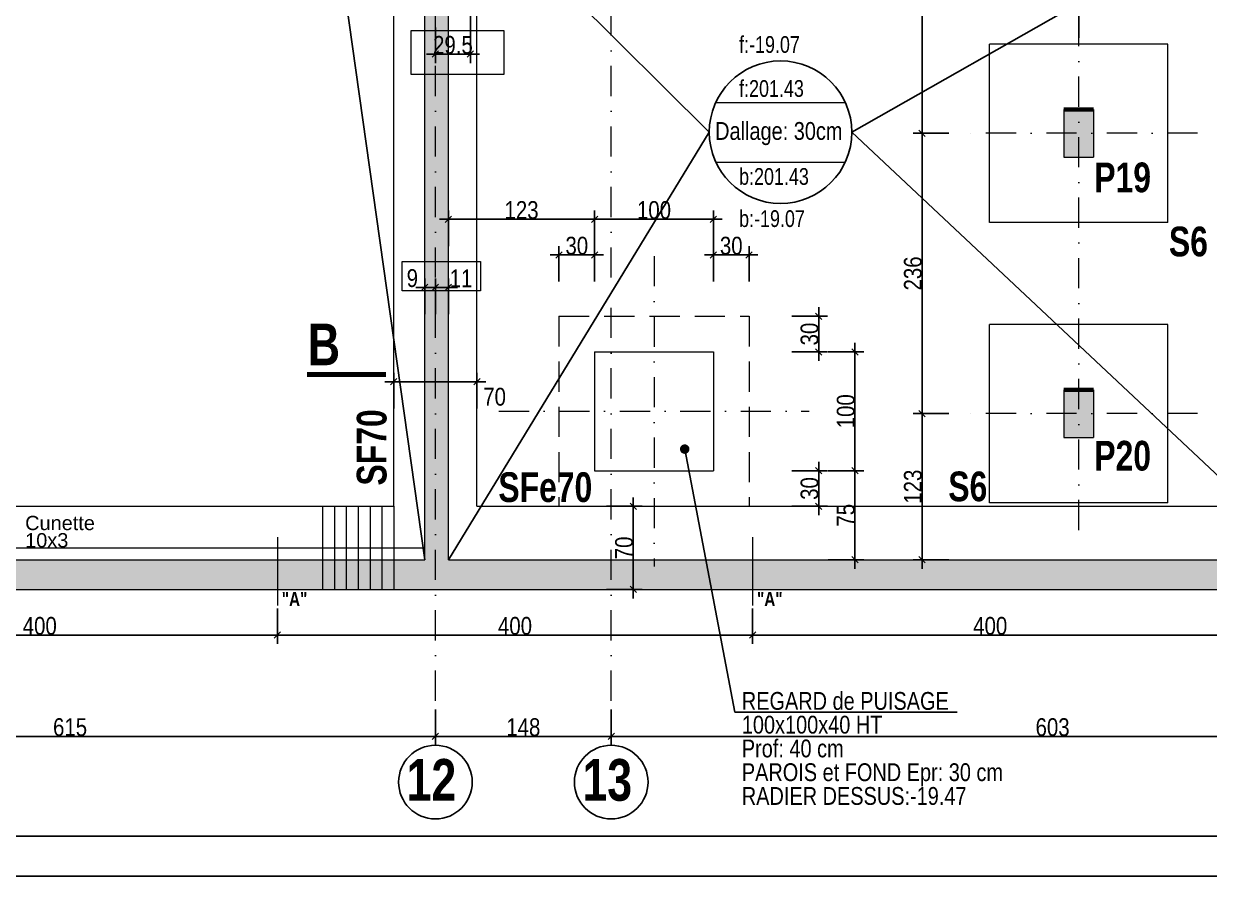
# Model space of a CAD drawing. Header units: centimetres. Extents: x -14085 to 643619, y -47998 to 35592.
# Drawn here: x 54047 to 55045, y 2083 to 2801 of the extents above; entities that cross this region are included whole.
import ezdxf
from ezdxf.enums import TextEntityAlignment as Align

# ---------------------------------------------------------------- set-up
doc = ezdxf.new("R2010")
doc.units = ezdxf.units.CM
doc.header["$PDMODE"] = 1
doc.header["$PDSIZE"] = -2
doc.linetypes.add('CACHEX2', pattern=[19.05, 12.7, -6.35])
doc.linetypes.add('TIRETPTX2', pattern=[50.8, 25.4, -12.7, 0, -12.7])
for name, color, linetype in [('01_cote_gen', 4, 'Continuous'), ('01_poch_murs', 253, 'Continuous'), ('01_poch_poteaux', 250, 'Continuous'), ('01_texte', 230, 'Continuous'), ('AA_COTES', 2, 'Continuous')]:
    doc.layers.add(name, color=color, linetype=linetype)
for name, color, linetype, lineweight in [('01_murs_coup', 5, 'Continuous', 60), ('01_sem', 42, 'Continuous', 15), ('01_tram_axes', 2, 'TIRETPTX2', 9)]:
    doc.layers.add(name, color=color, linetype=linetype, lineweight=lineweight)
doc.styles.add('Eurostile', font='')
doc.styles.add('impact', font='impact.ttf')
doc.styles.add('MATTE_TXT', font='arial.ttf')
doc.styles.add('STYLE2', font='ARIALN.TTF')
doc.styles.get('Eurostile').set_extended_font_data('Eurostile')
doc.dimstyles.new('JB50', dxfattribs={"dimscale": 0.1, "dimtxt": 150, "dimasz": 15, "dimexe": 0.1, "dimexo": 0.1, "dimgap": 0.09, "dimtad": 1, "dimdec": 1, "dimdsep": 46, "dimtxsty": 'STYLE2', "dimblk1": 'BOND_G', "dimblk2": 'BOND_D', "dimsah": 1, "dimcen": 1.5, "dimdle": 0.01, "dimse1": 1, "dimse2": 1, "dimclrd": 4, "dimclre": 2, "dimclrt": 6, "dimazin": 2, "dimtfac": 2.333333, "dimtdec": 1, "dimtix": 1, "dimtmove": 2, "dimatfit": 3, "dimldrblk": 'BOND_G', "dimfxl": 1, "dimtolj": 1, "dimtzin": 0, "dimarcsym": 0})

# ---------------------------------------------------------------- blocks, each defined once
blk = doc.blocks.new('BOND_G')
at = {"layer": 'AA_COTES', "color": 0}
for p, q in [((0, -5), (0, 15)), ((5, 0), (-5, 0)), ((1.77, 1.77), (-1.77, -1.77))]:
    blk.add_line(p, q, dxfattribs=at)
blk = doc.blocks.new('BOND_D')
at = {"layer": 'AA_COTES', "color": 0}
for p, q in [((5, 0), (-5, 0)), ((-1.77, -1.77), (1.77, 1.77)), ((0, 5), (0, -15))]:
    blk.add_line(p, q, dxfattribs=at)
blk = doc.blocks.new('*D1557')
at = {"layer": '01_cote_gen', "color": 4, "lineweight": -2, "transparency": 16777216}
blk.add_line((54360.37, 2499.19), (54427.37, 2499.19), dxfattribs=at)
at = {"layer": 'Defpoints', "color": 0, "lineweight": 0, "transparency": 16777216}
for p in [(54428.87, 2499.19), (54358.87, 2479.85), (54428.87, 2483.97)]:
    blk.add_point(p, dxfattribs=at)
at = {"layer": '01_cote_gen', "color": 4, "lineweight": -2, "transparency": 16777216, "xscale": 1.5, "yscale": 1.5, "zscale": 1.5, "rotation": 180}
blk.add_blockref('BOND_G', (54358.87, 2499.19), dxfattribs=at)
at = {"layer": '01_cote_gen', "color": 4, "lineweight": -2, "transparency": 16777216, "xscale": 1.5, "yscale": 1.5, "zscale": 1.5}
blk.add_blockref('BOND_D', (54428.87, 2499.19), dxfattribs=at)
at = {"layer": '01_cote_gen', "color": 6, "lineweight": 0, "transparency": 16777216, "insert": (54443.67, 2486.53), "char_height": 15, "attachment_point": 5, "style": 'STYLE2'}
blk.add_mtext('\\A1;70', dxfattribs=at)
blk = doc.blocks.new('*D1561')
at = {"layer": '01_cote_gen', "color": 4, "lineweight": -2, "transparency": 16777216}
blk.add_line((54560.45, 2392.89), (54560.45, 2325.89), dxfattribs=at)
at = {"layer": 'Defpoints', "color": 0, "lineweight": 0, "transparency": 16777216}
for p in [(54543.47, 2394.39), (54540.44, 2324.39), (54560.45, 2324.39)]:
    blk.add_point(p, dxfattribs=at)
at = {"layer": '01_cote_gen', "color": 4, "lineweight": -2, "transparency": 16777216, "xscale": 1.5, "yscale": 1.5, "zscale": 1.5}
for name, p, rotation in [('BOND_G', (54560.45, 2394.39), 90), ('BOND_D', (54560.45, 2324.39), 270)]:
    blk.add_blockref(name, p, dxfattribs=dict(at, rotation=rotation))
at = {"layer": '01_cote_gen', "color": 6, "lineweight": 0, "transparency": 16777216, "insert": (54552.78, 2359.39), "char_height": 15, "attachment_point": 5, "rotation": 90, "style": 'STYLE2'}
blk.add_mtext('\\A1;70', dxfattribs=at)
blk = doc.blocks.new('*D1647')
at = {"layer": '01_cote_gen', "color": 4, "lineweight": -2, "transparency": 16777216}
blk.add_line((55143.37, 2200.75), (54543.37, 2200.75), dxfattribs=at)
at = {"layer": 'Defpoints', "color": 0, "lineweight": 0, "transparency": 16777216}
for p in [(54541.87, 2321.04), (54541.87, 2200.75), (55144.87, 2194.8)]:
    blk.add_point(p, dxfattribs=at)
at = {"layer": '01_cote_gen', "color": 4, "lineweight": -2, "transparency": 16777216, "xscale": 1.5, "yscale": 1.5, "zscale": 1.5, "rotation": 180}
blk.add_blockref('BOND_D', (54541.87, 2200.75), dxfattribs=at)
at = {"layer": '01_cote_gen', "color": 4, "lineweight": -2, "transparency": 16777216, "xscale": 1.5, "yscale": 1.5, "zscale": 1.5}
blk.add_blockref('BOND_G', (55144.87, 2200.75), dxfattribs=at)
at = {"layer": '01_cote_gen', "color": 6, "lineweight": 0, "transparency": 16777216, "insert": (54913.37, 2208.42), "char_height": 15, "attachment_point": 5, "style": 'STYLE2'}
blk.add_mtext('\\A1;603', dxfattribs=at)
blk = doc.blocks.new('*D1648')
at = {"layer": '01_cote_gen', "color": 4, "lineweight": -2, "transparency": 16777216}
blk.add_line((54540.37, 2200.75), (54395.37, 2200.75), dxfattribs=at)
at = {"layer": 'Defpoints', "color": 0, "lineweight": 0, "transparency": 16777216}
for p in [(54541.87, 2321.04), (54393.87, 2203.01), (54393.87, 2200.75)]:
    blk.add_point(p, dxfattribs=at)
at = {"layer": '01_cote_gen', "color": 4, "lineweight": -2, "transparency": 16777216, "xscale": 1.5, "yscale": 1.5, "zscale": 1.5, "rotation": 180}
blk.add_blockref('BOND_D', (54393.87, 2200.75), dxfattribs=at)
at = {"layer": '01_cote_gen', "color": 4, "lineweight": -2, "transparency": 16777216, "xscale": 1.5, "yscale": 1.5, "zscale": 1.5}
blk.add_blockref('BOND_G', (54541.87, 2200.75), dxfattribs=at)
at = {"layer": '01_cote_gen', "color": 6, "lineweight": 0, "transparency": 16777216, "insert": (54467.87, 2208.42), "char_height": 15, "attachment_point": 5, "style": 'STYLE2'}
blk.add_mtext('\\A1;148', dxfattribs=at)
blk = doc.blocks.new('*D1649')
at = {"layer": '01_cote_gen', "color": 4, "lineweight": -2, "transparency": 16777216}
blk.add_line((54392.37, 2200.75), (53780.37, 2200.75), dxfattribs=at)
at = {"layer": 'Defpoints', "color": 0, "lineweight": 0, "transparency": 16777216}
for p in [(53778.87, 2211.21), (53778.87, 2200.75), (54393.87, 2203.01)]:
    blk.add_point(p, dxfattribs=at)
at = {"layer": '01_cote_gen', "color": 4, "lineweight": -2, "transparency": 16777216, "xscale": 1.5, "yscale": 1.5, "zscale": 1.5, "rotation": 180}
blk.add_blockref('BOND_D', (53778.87, 2200.75), dxfattribs=at)
at = {"layer": '01_cote_gen', "color": 4, "lineweight": -2, "transparency": 16777216, "xscale": 1.5, "yscale": 1.5, "zscale": 1.5}
blk.add_blockref('BOND_G', (54393.87, 2200.75), dxfattribs=at)
at = {"layer": '01_cote_gen', "color": 6, "lineweight": 0, "transparency": 16777216, "insert": (54086.37, 2208.42), "char_height": 15, "attachment_point": 5, "style": 'STYLE2'}
blk.add_mtext('\\A1;615', dxfattribs=at)
blk = doc.blocks.new('*D1664')
at = {"layer": '01_cote_gen', "color": 4, "lineweight": -2, "transparency": 16777216}
blk.add_line((54386.38, 2578.71), (54392.37, 2578.71), dxfattribs=at)
at = {"layer": 'Defpoints', "color": 0, "lineweight": 0, "transparency": 16777216}
for p in [(54393.87, 2678.36), (54384.88, 2577.7), (54393.87, 2578.71)]:
    blk.add_point(p, dxfattribs=at)
at = {"layer": '01_cote_gen', "color": 4, "lineweight": -2, "transparency": 16777216, "xscale": 1.5, "yscale": 1.5, "zscale": 1.5, "rotation": 180}
blk.add_blockref('BOND_G', (54384.88, 2578.71), dxfattribs=at)
at = {"layer": '01_cote_gen', "color": 4, "lineweight": -2, "transparency": 16777216, "xscale": 1.5, "yscale": 1.5, "zscale": 1.5}
blk.add_blockref('BOND_D', (54393.87, 2578.71), dxfattribs=at)
at = {"layer": '01_cote_gen', "color": 6, "lineweight": 0, "transparency": 16777216, "insert": (54374.47, 2586.38), "char_height": 15, "attachment_point": 5, "style": 'STYLE2'}
blk.add_mtext('\\A1;9', dxfattribs=at)
blk = doc.blocks.new('*D1665')
at = {"layer": '01_cote_gen', "color": 4, "lineweight": -2, "transparency": 16777216}
blk.add_line((54395.37, 2578.71), (54403.38, 2578.71), dxfattribs=at)
at = {"layer": 'Defpoints', "color": 0, "lineweight": 0, "transparency": 16777216}
for p in [(54393.87, 2575.06), (54404.88, 2578.71), (54404.88, 2575.06)]:
    blk.add_point(p, dxfattribs=at)
at = {"layer": '01_cote_gen', "color": 4, "lineweight": -2, "transparency": 16777216, "xscale": 1.5, "yscale": 1.5, "zscale": 1.5, "rotation": 180}
blk.add_blockref('BOND_G', (54393.87, 2578.71), dxfattribs=at)
at = {"layer": '01_cote_gen', "color": 4, "lineweight": -2, "transparency": 16777216, "xscale": 1.5, "yscale": 1.5, "zscale": 1.5}
blk.add_blockref('BOND_D', (54404.88, 2578.71), dxfattribs=at)
at = {"layer": '01_cote_gen', "color": 6, "lineweight": 0, "transparency": 16777216, "insert": (54415.41, 2586.25), "char_height": 15, "attachment_point": 5, "style": 'STYLE2'}
blk.add_mtext('\\A1;11', dxfattribs=at)
blk = doc.blocks.new('*D1666')
at = {"layer": '01_cote_gen', "color": 4, "lineweight": -2, "transparency": 16777216}
blk.add_line((54424.88, 2811.2), (54933.83, 2811.2), dxfattribs=at)
at = {"layer": 'Defpoints', "color": 0, "lineweight": 0, "transparency": 16777216}
for p in [(54423.38, 2805.61), (54935.33, 2811.2), (54935.33, 2805.61)]:
    blk.add_point(p, dxfattribs=at)
at = {"layer": '01_cote_gen', "color": 4, "lineweight": -2, "transparency": 16777216, "xscale": 1.5, "yscale": 1.5, "zscale": 1.5, "rotation": 180}
blk.add_blockref('BOND_G', (54423.38, 2811.2), dxfattribs=at)
at = {"layer": '01_cote_gen', "color": 4, "lineweight": -2, "transparency": 16777216, "xscale": 1.5, "yscale": 1.5, "zscale": 1.5}
blk.add_blockref('BOND_D', (54935.33, 2811.2), dxfattribs=at)
at = {"layer": '01_cote_gen', "color": 6, "lineweight": 0, "transparency": 16777216, "insert": (54679.36, 2818.87), "char_height": 15, "attachment_point": 5, "style": 'STYLE2'}
blk.add_mtext('\\A1;511.9', dxfattribs=at)
blk = doc.blocks.new('*D1667')
at = {"layer": '01_cote_gen', "color": 4, "lineweight": -2, "transparency": 16777216}
for p, q in [((54392.37, 2775.01), (54390.87, 2775.01)), ((54393.87, 2775.01), (54423.38, 2775.01)), ((54424.88, 2775.01), (54426.38, 2775.01))]:
    blk.add_line(p, q, dxfattribs=at)
at = {"layer": 'Defpoints', "color": 0, "lineweight": 0, "transparency": 16777216}
for p in [(54423.38, 2775.01), (54393.87, 2762.52), (54423.38, 2752.51)]:
    blk.add_point(p, dxfattribs=at)
at = {"layer": '01_cote_gen', "color": 4, "lineweight": -2, "transparency": 16777216, "xscale": 1.5, "yscale": 1.5, "zscale": 1.5}
blk.add_blockref('BOND_G', (54393.87, 2775.01), dxfattribs=at)
at = {"layer": '01_cote_gen', "color": 4, "lineweight": -2, "transparency": 16777216, "xscale": 1.5, "yscale": 1.5, "zscale": 1.5, "rotation": 180}
blk.add_blockref('BOND_D', (54423.38, 2775.01), dxfattribs=at)
at = {"layer": '01_cote_gen', "color": 6, "lineweight": 0, "transparency": 16777216, "insert": (54408.63, 2782.68), "char_height": 15, "attachment_point": 5, "style": 'STYLE2'}
blk.add_mtext('\\A1;29.5', dxfattribs=at)
blk = doc.blocks.new('*D1668')
at = {"layer": '01_cote_gen', "color": 4, "lineweight": -2, "transparency": 16777216}
blk.add_line((54936.83, 2811.2), (55138.87, 2811.2), dxfattribs=at)
at = {"layer": 'Defpoints', "color": 0, "lineweight": 0, "transparency": 16777216}
for p in [(55140.37, 2811.2), (54935.33, 2788.7), (55140.37, 2768.05)]:
    blk.add_point(p, dxfattribs=at)
at = {"layer": '01_cote_gen', "color": 4, "lineweight": -2, "transparency": 16777216, "xscale": 1.5, "yscale": 1.5, "zscale": 1.5, "rotation": 180}
blk.add_blockref('BOND_G', (54935.33, 2811.2), dxfattribs=at)
at = {"layer": '01_cote_gen', "color": 4, "lineweight": -2, "transparency": 16777216, "xscale": 1.5, "yscale": 1.5, "zscale": 1.5}
blk.add_blockref('BOND_D', (55140.37, 2811.2), dxfattribs=at)
at = {"layer": '01_cote_gen', "color": 6, "lineweight": 0, "transparency": 16777216, "insert": (55037.85, 2818.87), "char_height": 15, "attachment_point": 5, "style": 'STYLE2'}
blk.add_mtext('\\A1;205', dxfattribs=at)
blk = doc.blocks.new('*D1926')
at = {"layer": '01_cote_gen', "color": 4, "lineweight": -2, "ltscale": 0.2, "transparency": 16777216}
blk.add_line((54529.38, 2636), (54626.38, 2636), dxfattribs=at)
at = {"layer": 'Defpoints', "color": 0, "lineweight": 0, "ltscale": 0.2, "transparency": 16777216}
for p in [(54627.88, 2636), (54527.88, 2524.39), (54627.88, 2524.39)]:
    blk.add_point(p, dxfattribs=at)
at = {"layer": '01_cote_gen', "color": 4, "lineweight": -2, "ltscale": 0.2, "transparency": 16777216, "xscale": 1.5, "yscale": 1.5, "zscale": 1.5, "rotation": 180}
blk.add_blockref('BOND_G', (54527.88, 2636), dxfattribs=at)
at = {"layer": '01_cote_gen', "color": 4, "lineweight": -2, "ltscale": 0.2, "transparency": 16777216, "xscale": 1.5, "yscale": 1.5, "zscale": 1.5}
blk.add_blockref('BOND_D', (54627.88, 2636), dxfattribs=at)
at = {"layer": '01_cote_gen', "color": 6, "lineweight": 0, "ltscale": 0.2, "transparency": 16777216, "insert": (54577.88, 2643.67), "char_height": 15, "attachment_point": 5, "style": 'STYLE2'}
blk.add_mtext('\\A1;100', dxfattribs=at)
blk = doc.blocks.new('*D1927')
at = {"layer": '01_cote_gen', "color": 4, "lineweight": -2, "ltscale": 0.2, "transparency": 16777216}
blk.add_line((54406.38, 2636), (54526.38, 2636), dxfattribs=at)
at = {"layer": 'Defpoints', "color": 0, "lineweight": 0, "ltscale": 0.2, "transparency": 16777216}
for p in [(54404.88, 2656.5), (54527.88, 2636), (54527.88, 2613.5)]:
    blk.add_point(p, dxfattribs=at)
at = {"layer": '01_cote_gen', "color": 4, "lineweight": -2, "ltscale": 0.2, "transparency": 16777216, "xscale": 1.5, "yscale": 1.5, "zscale": 1.5, "rotation": 180}
blk.add_blockref('BOND_G', (54404.88, 2636), dxfattribs=at)
at = {"layer": '01_cote_gen', "color": 4, "lineweight": -2, "ltscale": 0.2, "transparency": 16777216, "xscale": 1.5, "yscale": 1.5, "zscale": 1.5}
blk.add_blockref('BOND_D', (54527.88, 2636), dxfattribs=at)
at = {"layer": '01_cote_gen', "color": 6, "lineweight": 0, "ltscale": 0.2, "transparency": 16777216, "insert": (54466.38, 2643.67), "char_height": 15, "attachment_point": 5, "style": 'STYLE2'}
blk.add_mtext('\\A1;123', dxfattribs=at)
blk = doc.blocks.new('*D1928')
at = {"layer": '01_cote_gen', "color": 4, "lineweight": -2, "ltscale": 0.2, "transparency": 16777216}
blk.add_line((54499.38, 2606), (54526.38, 2606), dxfattribs=at)
at = {"layer": 'Defpoints', "color": 0, "lineweight": 0, "ltscale": 0.2, "transparency": 16777216}
for p in [(54527.88, 2606), (54497.88, 2554.39), (54527.88, 2524.39)]:
    blk.add_point(p, dxfattribs=at)
at = {"layer": '01_cote_gen', "color": 4, "lineweight": -2, "ltscale": 0.2, "transparency": 16777216, "xscale": 1.5, "yscale": 1.5, "zscale": 1.5, "rotation": 180}
blk.add_blockref('BOND_G', (54497.88, 2606), dxfattribs=at)
at = {"layer": '01_cote_gen', "color": 4, "lineweight": -2, "ltscale": 0.2, "transparency": 16777216, "xscale": 1.5, "yscale": 1.5, "zscale": 1.5}
blk.add_blockref('BOND_D', (54527.88, 2606), dxfattribs=at)
at = {"layer": '01_cote_gen', "color": 6, "lineweight": 0, "ltscale": 0.2, "transparency": 16777216, "insert": (54512.88, 2613.67), "char_height": 15, "attachment_point": 5, "style": 'STYLE2'}
blk.add_mtext('\\A1;30', dxfattribs=at)
blk = doc.blocks.new('*D1929')
at = {"layer": '01_cote_gen', "color": 4, "lineweight": -2, "ltscale": 0.2, "transparency": 16777216}
blk.add_line((54629.38, 2606), (54656.38, 2606), dxfattribs=at)
at = {"layer": 'Defpoints', "color": 0, "lineweight": 0, "ltscale": 0.2, "transparency": 16777216}
for p in [(54657.88, 2606), (54657.88, 2554.39), (54627.88, 2524.39)]:
    blk.add_point(p, dxfattribs=at)
at = {"layer": '01_cote_gen', "color": 4, "lineweight": -2, "ltscale": 0.2, "transparency": 16777216, "xscale": 1.5, "yscale": 1.5, "zscale": 1.5, "rotation": 180}
blk.add_blockref('BOND_G', (54627.88, 2606), dxfattribs=at)
at = {"layer": '01_cote_gen', "color": 4, "lineweight": -2, "ltscale": 0.2, "transparency": 16777216, "xscale": 1.5, "yscale": 1.5, "zscale": 1.5}
blk.add_blockref('BOND_D', (54657.88, 2606), dxfattribs=at)
at = {"layer": '01_cote_gen', "color": 6, "lineweight": 0, "ltscale": 0.2, "transparency": 16777216, "insert": (54642.88, 2613.67), "char_height": 15, "attachment_point": 5, "style": 'STYLE2'}
blk.add_mtext('\\A1;30', dxfattribs=at)
blk = doc.blocks.new('*D1930')
at = {"layer": '01_cote_gen', "color": 4, "lineweight": -2, "ltscale": 0.2, "transparency": 16777216}
blk.add_line((54747, 2522.89), (54747, 2425.89), dxfattribs=at)
at = {"layer": 'Defpoints', "color": 0, "lineweight": 0, "ltscale": 0.2, "transparency": 16777216}
for p in [(54627.88, 2524.39), (54627.88, 2424.39), (54747, 2424.39)]:
    blk.add_point(p, dxfattribs=at)
at = {"layer": '01_cote_gen', "color": 4, "lineweight": -2, "ltscale": 0.2, "transparency": 16777216, "xscale": 1.5, "yscale": 1.5, "zscale": 1.5}
for name, p, rotation in [('BOND_G', (54747, 2524.39), 90), ('BOND_D', (54747, 2424.39), 270)]:
    blk.add_blockref(name, p, dxfattribs=dict(at, rotation=rotation))
at = {"layer": '01_cote_gen', "color": 6, "lineweight": 0, "ltscale": 0.2, "transparency": 16777216, "insert": (54739.33, 2474.39), "char_height": 15, "attachment_point": 5, "rotation": 90, "style": 'STYLE2'}
blk.add_mtext('\\A1;100', dxfattribs=at)
blk = doc.blocks.new('*D1931')
at = {"layer": '01_cote_gen', "color": 4, "lineweight": -2, "ltscale": 0.2, "transparency": 16777216}
blk.add_line((54747, 2422.89), (54747, 2350.89), dxfattribs=at)
at = {"layer": 'Defpoints', "color": 0, "lineweight": 0, "ltscale": 0.2, "transparency": 16777216}
for p in [(54730.5, 2424.39), (54745, 2349.39), (54747, 2349.39)]:
    blk.add_point(p, dxfattribs=at)
at = {"layer": '01_cote_gen', "color": 4, "lineweight": -2, "ltscale": 0.2, "transparency": 16777216, "xscale": 1.5, "yscale": 1.5, "zscale": 1.5}
for name, p, rotation in [('BOND_G', (54747, 2424.39), 90), ('BOND_D', (54747, 2349.39), 270)]:
    blk.add_blockref(name, p, dxfattribs=dict(at, rotation=rotation))
at = {"layer": '01_cote_gen', "color": 6, "lineweight": 0, "ltscale": 0.2, "transparency": 16777216, "insert": (54739.36, 2386.89), "char_height": 15, "attachment_point": 5, "rotation": 90, "style": 'STYLE2'}
blk.add_mtext('\\A1;75', dxfattribs=at)
blk = doc.blocks.new('*D1932')
at = {"layer": '01_cote_gen', "color": 4, "lineweight": -2, "ltscale": 0.2, "transparency": 16777216}
blk.add_line((54716.5, 2552.89), (54716.5, 2525.89), dxfattribs=at)
at = {"layer": 'Defpoints', "color": 0, "lineweight": 0, "ltscale": 0.2, "transparency": 16777216}
for p in [(54616.5, 2554.39), (54612, 2524.39), (54716.5, 2524.39)]:
    blk.add_point(p, dxfattribs=at)
at = {"layer": '01_cote_gen', "color": 4, "lineweight": -2, "ltscale": 0.2, "transparency": 16777216, "xscale": 1.5, "yscale": 1.5, "zscale": 1.5}
for name, p, rotation in [('BOND_G', (54716.5, 2554.39), 90), ('BOND_D', (54716.5, 2524.39), 270)]:
    blk.add_blockref(name, p, dxfattribs=dict(at, rotation=rotation))
at = {"layer": '01_cote_gen', "color": 6, "lineweight": 0, "ltscale": 0.2, "transparency": 16777216, "insert": (54708.83, 2539.39), "char_height": 15, "attachment_point": 5, "rotation": 90, "style": 'STYLE2'}
blk.add_mtext('\\A1;30', dxfattribs=at)
blk = doc.blocks.new('*D1933')
at = {"layer": '01_cote_gen', "color": 4, "lineweight": -2, "ltscale": 0.2, "transparency": 16777216}
blk.add_line((54716.5, 2422.89), (54716.5, 2395.89), dxfattribs=at)
at = {"layer": 'Defpoints', "color": 0, "lineweight": 0, "ltscale": 0.2, "transparency": 16777216}
for p in [(54627.88, 2424.39), (54627.88, 2394.39), (54716.5, 2394.39)]:
    blk.add_point(p, dxfattribs=at)
at = {"layer": '01_cote_gen', "color": 4, "lineweight": -2, "ltscale": 0.2, "transparency": 16777216, "xscale": 1.5, "yscale": 1.5, "zscale": 1.5}
for name, p, rotation in [('BOND_G', (54716.5, 2424.39), 90), ('BOND_D', (54716.5, 2394.39), 270)]:
    blk.add_blockref(name, p, dxfattribs=dict(at, rotation=rotation))
at = {"layer": '01_cote_gen', "color": 6, "lineweight": 0, "ltscale": 0.2, "transparency": 16777216, "insert": (54708.83, 2409.39), "char_height": 15, "attachment_point": 5, "rotation": 90, "style": 'STYLE2'}
blk.add_mtext('\\A1;30', dxfattribs=at)
blk = doc.blocks.new('*D1934')
at = {"layer": '01_cote_gen', "color": 4, "lineweight": -2, "ltscale": 0.2, "transparency": 16777216}
blk.add_line((54803.5, 2350.89), (54803.5, 2470.9), dxfattribs=at)
at = {"layer": 'Defpoints', "color": 0, "lineweight": 0, "ltscale": 0.2, "transparency": 16777216}
for p in [(54803.5, 2472.4), (54887, 2472.4), (54887, 2349.39)]:
    blk.add_point(p, dxfattribs=at)
at = {"layer": '01_cote_gen', "color": 4, "lineweight": -2, "ltscale": 0.2, "transparency": 16777216, "xscale": 1.5, "yscale": 1.5, "zscale": 1.5}
for name, p, rotation in [('BOND_D', (54803.5, 2472.4), 90), ('BOND_G', (54803.5, 2349.39), 270)]:
    blk.add_blockref(name, p, dxfattribs=dict(at, rotation=rotation))
at = {"layer": '01_cote_gen', "color": 6, "lineweight": 0, "ltscale": 0.2, "transparency": 16777216, "insert": (54795.83, 2410.9), "char_height": 15, "attachment_point": 5, "rotation": 90, "style": 'STYLE2'}
blk.add_mtext('\\A1;123', dxfattribs=at)
blk = doc.blocks.new('*D1935')
at = {"layer": '01_cote_gen', "color": 4, "lineweight": -2, "ltscale": 0.2, "transparency": 16777216}
blk.add_line((54803.5, 2473.9), (54803.5, 2706.89), dxfattribs=at)
at = {"layer": 'Defpoints', "color": 0, "lineweight": 0, "ltscale": 0.2, "transparency": 16777216}
for p in [(54803.5, 2708.39), (54898.5, 2708.39), (54860.33, 2472.4)]:
    blk.add_point(p, dxfattribs=at)
at = {"layer": '01_cote_gen', "color": 4, "lineweight": -2, "ltscale": 0.2, "transparency": 16777216, "xscale": 1.5, "yscale": 1.5, "zscale": 1.5}
for name, p, rotation in [('BOND_D', (54803.5, 2708.39), 90), ('BOND_G', (54803.5, 2472.4), 270)]:
    blk.add_blockref(name, p, dxfattribs=dict(at, rotation=rotation))
at = {"layer": '01_cote_gen', "color": 6, "lineweight": 0, "ltscale": 0.2, "transparency": 16777216, "insert": (54795.83, 2590.4), "char_height": 15, "attachment_point": 5, "rotation": 90, "style": 'STYLE2'}
blk.add_mtext('\\A1;236', dxfattribs=at)
blk = doc.blocks.new('*D1936')
at = {"layer": '01_cote_gen', "color": 4, "lineweight": -2, "ltscale": 0.2, "transparency": 16777216}
blk.add_line((54803.5, 2709.89), (54803.5, 2925.89), dxfattribs=at)
at = {"layer": 'Defpoints', "color": 0, "lineweight": 0, "ltscale": 0.2, "transparency": 16777216}
for p in [(54803.5, 2927.39), (54892.5, 2927.39), (54892.5, 2708.39)]:
    blk.add_point(p, dxfattribs=at)
at = {"layer": '01_cote_gen', "color": 4, "lineweight": -2, "ltscale": 0.2, "transparency": 16777216, "xscale": 1.5, "yscale": 1.5, "zscale": 1.5}
for name, p, rotation in [('BOND_D', (54803.5, 2927.39), 90), ('BOND_G', (54803.5, 2708.39), 270)]:
    blk.add_blockref(name, p, dxfattribs=dict(at, rotation=rotation))
at = {"layer": '01_cote_gen', "color": 6, "lineweight": 0, "ltscale": 0.2, "transparency": 16777216, "insert": (54795.33, 2829.89), "char_height": 15, "attachment_point": 5, "rotation": 90, "style": 'STYLE2'}
blk.add_mtext('\\A1;219', dxfattribs=at)
blk = doc.blocks.new('*D2069')
at = {"layer": '01_cote_gen', "color": 4, "lineweight": -2, "ltscale": 0.2, "transparency": 16777216}
blk.add_line((55059.37, 2286), (54662.37, 2286), dxfattribs=at)
at = {"layer": 'Defpoints', "color": 0, "lineweight": 0, "ltscale": 0.2, "transparency": 16777216}
for p in [(54660.87, 2311), (55060.87, 2311), (54660.87, 2286)]:
    blk.add_point(p, dxfattribs=at)
at = {"layer": '01_cote_gen', "color": 4, "lineweight": -2, "ltscale": 0.2, "transparency": 16777216, "xscale": 1.5, "yscale": 1.5, "zscale": 1.5, "rotation": 180}
blk.add_blockref('BOND_D', (54660.87, 2286), dxfattribs=at)
at = {"layer": '01_cote_gen', "color": 4, "lineweight": -2, "ltscale": 0.2, "transparency": 16777216, "xscale": 1.5, "yscale": 1.5, "zscale": 1.5}
blk.add_blockref('BOND_G', (55060.87, 2286), dxfattribs=at)
at = {"layer": '01_cote_gen', "color": 6, "lineweight": 0, "ltscale": 0.2, "transparency": 16777216, "insert": (54860.87, 2293.67), "char_height": 15, "attachment_point": 5, "style": 'STYLE2'}
blk.add_mtext('\\A1;400', dxfattribs=at)
blk = doc.blocks.new('*D2070')
at = {"layer": '01_cote_gen', "color": 4, "lineweight": -2, "ltscale": 0.2, "transparency": 16777216}
blk.add_line((54659.37, 2286), (54262.37, 2286), dxfattribs=at)
at = {"layer": 'Defpoints', "color": 0, "lineweight": 0, "ltscale": 0.2, "transparency": 16777216}
for p in [(54260.87, 2311), (54660.87, 2311), (54260.87, 2286)]:
    blk.add_point(p, dxfattribs=at)
at = {"layer": '01_cote_gen', "color": 4, "lineweight": -2, "ltscale": 0.2, "transparency": 16777216, "xscale": 1.5, "yscale": 1.5, "zscale": 1.5, "rotation": 180}
blk.add_blockref('BOND_D', (54260.87, 2286), dxfattribs=at)
at = {"layer": '01_cote_gen', "color": 4, "lineweight": -2, "ltscale": 0.2, "transparency": 16777216, "xscale": 1.5, "yscale": 1.5, "zscale": 1.5}
blk.add_blockref('BOND_G', (54660.87, 2286), dxfattribs=at)
at = {"layer": '01_cote_gen', "color": 6, "lineweight": 0, "ltscale": 0.2, "transparency": 16777216, "insert": (54460.87, 2293.67), "char_height": 15, "attachment_point": 5, "style": 'STYLE2'}
blk.add_mtext('\\A1;400', dxfattribs=at)
blk = doc.blocks.new('*D2071')
at = {"layer": '01_cote_gen', "color": 4, "lineweight": -2, "ltscale": 0.2, "transparency": 16777216}
blk.add_line((54259.37, 2286), (53862.37, 2286), dxfattribs=at)
at = {"layer": 'Defpoints', "color": 0, "lineweight": 0, "ltscale": 0.2, "transparency": 16777216}
for p in [(53860.87, 2311), (54260.87, 2311), (53860.87, 2286)]:
    blk.add_point(p, dxfattribs=at)
at = {"layer": '01_cote_gen', "color": 4, "lineweight": -2, "ltscale": 0.2, "transparency": 16777216, "xscale": 1.5, "yscale": 1.5, "zscale": 1.5, "rotation": 180}
blk.add_blockref('BOND_D', (53860.87, 2286), dxfattribs=at)
at = {"layer": '01_cote_gen', "color": 4, "lineweight": -2, "ltscale": 0.2, "transparency": 16777216, "xscale": 1.5, "yscale": 1.5, "zscale": 1.5}
blk.add_blockref('BOND_G', (54260.87, 2286), dxfattribs=at)
at = {"layer": '01_cote_gen', "color": 6, "lineweight": 0, "ltscale": 0.2, "transparency": 16777216, "insert": (54060.87, 2293.67), "char_height": 15, "attachment_point": 5, "style": 'STYLE2'}
blk.add_mtext('\\A1;400', dxfattribs=at)

msp = doc.modelspace()

# ---------------------------------------------------------------- hatches: boundary and pattern name
at = {"layer": '01_poch_murs', "lineweight": 0}
h = msp.add_hatch(color=256, dxfattribs=at)
h.dxf.hatch_style = 1
h.paths.add_polyline_path([(55102.87, 2349.39), (54404.88, 2349.39), (54404.88, 2927.39), (54384.88, 2927.39), (54384.88, 2349.39), (53793.87, 2349.39), (53793.87, 2800.26), (53768.87, 2800.26), (53768.87, 2324.39), (55102.87, 2324.39)])
h.paths.add_polyline_path([(55152.87, 2927.39), (55127.87, 2927.39), (55127.87, 2349.39), (55152.87, 2349.39)])
h.paths.add_polyline_path([(55102.87, 2947.39), (54443.38, 2947.39), (54443.38, 2927.39), (55102.87, 2927.39)])
at = {"layer": '01_poch_poteaux', "lineweight": 0}
h = msp.add_hatch(color=256, dxfattribs=at)
h.dxf.hatch_style = 1
h.paths.add_polyline_path([(54947.83, 2728.39), (54922.83, 2728.39), (54922.83, 2688.39), (54947.83, 2688.39)])
h = msp.add_hatch(color=256, dxfattribs=at)
h.dxf.hatch_style = 1
h.paths.add_polyline_path([(54947.83, 2492.4), (54922.83, 2492.4), (54922.83, 2452.4), (54947.83, 2452.4)])

# ---------------------------------------------------------------- linework, layer by layer
at = {"layer": '01_cote_gen'}
msp.add_line((57985.44, 2082.97), (51358.18, 2082.97), dxfattribs=at)
at = {"layer": '01_cote_gen', "lineweight": 0}
for points in [[(54373.42, 2794.93), (54451.61, 2794.93), (54451.61, 2757.92), (54373.42, 2757.92)], [(54365.78, 2600.42), (54431.74, 2600.42), (54431.74, 2575.87), (54365.78, 2575.87)]]:
    msp.add_lwpolyline(points, close=True, dxfattribs=at)
at = {"layer": '01_murs_coup', "lineweight": 18}
for p, q in [((54384.88, 2349.39), (54384.88, 2927.39)), ((54404.88, 2349.39), (54404.88, 2927.39)), ((53793.87, 2349.39), (54384.88, 2349.39)), ((54404.88, 2349.39), (55127.87, 2349.39)), ((53768.87, 2324.39), (55152.87, 2324.39))]:
    msp.add_line(p, q, dxfattribs=at)
at = {"layer": '01_murs_coup', "lineweight": 5}
for p, q in [((54384.88, 2349.39), (54384.88, 2927.39)), ((54404.88, 2349.39), (54404.88, 2927.39)), ((54404.88, 2349.39), (55127.87, 2349.39)), ((53768.87, 2324.39), (55152.87, 2324.39))]:
    msp.add_line(p, q, dxfattribs=at)
at = {"layer": '01_murs_coup', "linetype": 'Continuous', "lineweight": 5}
for p, q in [((54629.89, 2734.35), (54738.91, 2734.35)), ((54629.89, 2684.2), (54738.91, 2684.2))]:
    msp.add_line(p, q, dxfattribs=at)
at = {"layer": '01_murs_coup'}
for p, q in [((54922.83, 2728.39), (54947.83, 2728.39)), ((54922.83, 2492.4), (54947.83, 2492.4))]:
    msp.add_line(p, q, dxfattribs=at)
at = {"layer": '01_murs_coup', "lineweight": 0}
for p, q in [((54922.83, 2728.39), (54922.83, 2688.39)), ((54947.83, 2728.39), (54947.83, 2688.39)), ((54922.83, 2688.39), (54947.83, 2688.39)), ((54922.83, 2492.4), (54922.83, 2452.4)), ((54947.83, 2492.4), (54947.83, 2452.4)), ((54922.83, 2452.4), (54947.83, 2452.4))]:
    msp.add_line(p, q, dxfattribs=at)
at = {"layer": '01_sem', "lineweight": 5}
for p, q in [((54358.87, 2394.39), (54358.87, 2862.39)), ((54428.87, 2394.39), (54428.87, 2862.39)), ((55010.33, 2783.39), (54860.33, 2783.39)), ((54860.33, 2633.39), (54860.33, 2783.39)), ((55010.33, 2633.39), (55010.33, 2783.39)), ((55010.33, 2633.39), (54860.33, 2633.39)), ((54860.33, 2397.4), (54860.33, 2547.4)), ((55010.33, 2547.4), (54860.33, 2547.4)), ((55010.33, 2397.4), (55010.33, 2547.4)), ((54527.88, 2524.39), (54527.88, 2424.39)), ((54527.88, 2524.39), (54627.88, 2524.39)), ((54627.88, 2524.39), (54627.88, 2424.39)), ((54527.88, 2424.39), (54627.88, 2424.39)), ((55010.33, 2397.4), (54860.33, 2397.4)), ((53838.87, 2394.39), (54358.87, 2394.39)), ((54298.87, 2394.39), (54298.87, 2324.39)), ((54308.87, 2394.39), (54308.87, 2324.39)), ((54318.87, 2394.39), (54318.87, 2324.39)), ((54328.87, 2394.39), (54328.87, 2324.39)), ((54338.87, 2394.39), (54338.87, 2324.39)), ((54348.87, 2394.39), (54348.87, 2324.39)), ((54358.87, 2394.39), (54358.87, 2324.39)), ((54428.87, 2394.39), (55082.87, 2394.39)), ((54260.87, 2368.5), (54260.87, 2311)), ((54660.87, 2368.5), (54660.87, 2311)), ((53793.87, 2359.39), (54384.88, 2359.39))]:
    msp.add_line(p, q, dxfattribs=at)
at = {"layer": '01_sem', "linetype": 'CACHEX2', "lineweight": 5, "ltscale": 2}
for p, q in [((54497.88, 2554.39), (54657.88, 2554.39)), ((54497.88, 2554.39), (54497.88, 2394.39)), ((54657.88, 2554.39), (54657.88, 2394.39)), ((54497.88, 2394.39), (54657.88, 2394.39))]:
    msp.add_line(p, q, dxfattribs=at)
at = {"layer": '01_sem', "lineweight": 5}
for points in [[(54255.87, 2349.39), (54255.87, 2324.39), (54265.87, 2324.39), (54265.87, 2349.39)], [(54655.87, 2349.39), (54655.87, 2324.39), (54665.87, 2324.39), (54665.87, 2349.39)]]:
    msp.add_solid(points, dxfattribs=at)
at = {"layer": '01_texte'}
for p, q in [((54165.36, 3913.07), (54384.88, 2349.39)), ((54404.88, 2927.39), (54624.4, 2709.27)), ((54744.4, 2709.27), (55127.87, 2927.39)), ((54624.4, 2709.27), (54404.88, 2349.39)), ((54744.4, 2709.27), (55127.87, 2349.39)), ((54645.9, 2221.25), (54603.72, 2442.55)), ((54645.9, 2221.25), (54833, 2221.25)), ((51408.18, 2116.63), (57642.8, 2116.63))]:
    msp.add_line(p, q, dxfattribs=at)
at = {"layer": '01_texte', "const_width": 4}
msp.add_lwpolyline([(54352.27, 2505.35), (54285.88, 2505.35)], dxfattribs=at)
msp.add_lwpolyline([(54601.72, 2442.55, 1), (54605.72, 2442.55, 1)], format="xyb", close=True, dxfattribs=at)
at = {"layer": '01_texte'}
for centre, radius in [((54684.4, 2709.27), 60), ((54393.87, 2162.26), 30.98), ((54541.87, 2162.26), 30.98)]:
    msp.add_circle(centre, radius, dxfattribs=at)
at = {"layer": '01_tram_axes'}
for p, q in [((54393.87, 2230.67), (54393.87, 5716.04)), ((54541.87, 2230.67), (54541.87, 5716.04)), ((54935.33, 2374.37), (54935.33, 2827.35)), ((55035.33, 2708.39), (54835.33, 2708.39)), ((54577.88, 2604.96), (54577.88, 2343.82)), ((54447.31, 2474.39), (54708.45, 2474.39)), ((55035.33, 2472.4), (54835.33, 2472.4)), ((54973.91, 2394.39), (55267.35, 2394.39))]:
    msp.add_line(p, q, dxfattribs=at)

# ---------------------------------------------------------------- texts
at = {"layer": '01_texte', "style": 'Eurostile', "width": 0.8}
for s, p in [('f:-19.07', (54649.5, 2776.08)), ('f:201.43', (54649.5, 2739.05)), ('b:201.43', (54649.5, 2664.98)), ('b:-19.07', (54649.5, 2629.49))]:
    msp.add_text(s, height=14.097, rotation=0, dxfattribs=at).set_placement(p)
at = {"layer": '01_texte', "style": 'MATTE_TXT', "width": 0.8}
msp.add_text('Dallage: 30cm', height=15, dxfattribs=at).set_placement((54682.91, 2698.33), align=Align.BOTTOM_CENTER)
at = {"layer": '01_texte', "style": 'impact'}
for s, height, p in [('P19', 25, (54996.21, 2651.25)), ('S6', 25, (55044.1, 2597.3)), ('B', 35, (54313.6, 2502.66)), ('P20', 25, (54996.21, 2416.99)), ('SFe70', 25, (54525.9, 2390.53)), ('S6', 25, (54858.38, 2391.14))]:
    msp.add_text(s, height=height, dxfattribs=at).set_placement(p, align=Align.BOTTOM_RIGHT)
msp.add_text('SF70', height=25, rotation=90, dxfattribs=at).set_placement((54360.21, 2475.99), align=Align.BOTTOM_RIGHT)
at = {"layer": '01_texte'}
for s, style, p in [('Cunette', 'MATTE_TXT', (54048.57, 2374.35)), ('10x3', 'MATTE_TXT', (54048.57, 2359.82)), ('"A"', 'impact', (54264.57, 2310.35)), ('"A"', 'impact', (54664.57, 2310.35))]:
    msp.add_text(s, height=12, dxfattribs=dict(at, style=style)).set_placement(p)
at = {"layer": '01_texte', "style": 'MATTE_TXT', "width": 0.8}
for s, p in [('REGARD de PUISAGE', (54651.79, 2218.59)), ('100x100x40 HT', (54651.79, 2198.59)), ('Prof: 40 cm', (54651.79, 2178.59)), ('PAROIS et FOND Epr: 30 cm', (54651.79, 2158.59)), ('RADIER DESSUS:-19.47', (54651.79, 2138.59))]:
    msp.add_text(s, height=15, dxfattribs=at).set_placement(p, align=Align.BOTTOM_LEFT)
at = {"layer": '01_texte', "style": 'impact'}
for s, p in [('12', (54390.53, 2164.14)), ('13', (54538.53, 2164.14))]:
    msp.add_text(s, height=35, dxfattribs=at).set_placement(p, align=Align.MIDDLE_CENTER)

# ---------------------------------------------------------------- dimensions: what is measured, and where the dimension line sits
at = {"layer": '01_cote_gen', "lineweight": 0, "ltscale": 0.2}
dim = msp.add_linear_dim(base=(54803.5, 2927.39), p1=(54892.5, 2708.39), p2=(54892.5, 2927.39), angle=90, dimstyle='JB50', dxfattribs=at)
dim.commit()
dim.dimension.update_dxf_attribs({"geometry": '*D1936', "text_midpoint": (54795.33, 2829.89), "dimtype": 160})
at = {"layer": '01_cote_gen', "lineweight": 0}
for base, p1, p2, picture, middle in [((54935.3313, 2811.2036), (54423.3844, 2805.6108), (54935.3313, 2805.6108), '*D1666', (54679.3579, 2818.8712)), ((55140.37, 2811.2), (54935.33, 2788.7), (55140.37, 2768.05), '*D1668', (55037.85, 2818.87)), ((54423.38, 2775.01), (54393.87, 2762.52), (54423.38, 2752.51), '*D1667', (54408.63, 2782.68)), ((54393.87, 2200.75), (54541.87, 2321.04), (54393.87, 2203.01), '*D1648', (54467.87, 2208.42)), ((53778.87, 2200.75), (54393.87, 2203.01), (53778.87, 2211.21), '*D1649', (54086.37, 2208.42))]:
    dim = msp.add_linear_dim(base=base, p1=p1, p2=p2, dimstyle='JB50', dxfattribs=at)
    dim.commit()
    dim.dimension.update_dxf_attribs({"geometry": picture, "text_midpoint": middle})
at = {"layer": '01_cote_gen', "lineweight": 0, "ltscale": 0.2}
for base, p1, p2, picture, middle in [((54803.5, 2708.39), (54860.33, 2472.4), (54898.5, 2708.39), '*D1935', (54795.83, 2590.4)), ((54716.5, 2524.39), (54616.5, 2554.39), (54612, 2524.39), '*D1932', (54708.83, 2539.39)), ((54747, 2424.39), (54627.88, 2524.39), (54627.88, 2424.39), '*D1930', (54739.33, 2474.39)), ((54803.5, 2472.4), (54887, 2349.39), (54887, 2472.4), '*D1934', (54795.83, 2410.9)), ((54716.5, 2394.39), (54627.88, 2424.39), (54627.88, 2394.39), '*D1933', (54708.83, 2409.39)), ((54747, 2349.39), (54730.5, 2424.39), (54745, 2349.39), '*D1931', (54739.36, 2386.89))]:
    dim = msp.add_linear_dim(base=base, p1=p1, p2=p2, angle=90, dimstyle='JB50', dxfattribs=at)
    dim.commit()
    dim.dimension.update_dxf_attribs({"geometry": picture, "text_midpoint": middle})
at = {"layer": '01_cote_gen', "lineweight": 0}
for base, p1, p2, picture, middle in [((54393.87, 2578.71), (54384.88, 2577.7), (54393.87, 2678.36), '*D1664', (54374.47, 2586.38)), ((54404.88, 2578.71), (54393.87, 2575.06), (54404.88, 2575.06), '*D1665', (54415.41, 2586.25)), ((54428.87, 2499.19), (54358.87, 2479.85), (54428.87, 2483.97), '*D1557', (54443.67, 2486.53)), ((54541.87, 2200.75), (55144.87, 2194.8), (54541.87, 2321.04), '*D1647', (54913.37, 2208.42))]:
    dim = msp.add_linear_dim(base=base, p1=p1, p2=p2, dimstyle='JB50', dxfattribs=at)
    dim.commit()
    dim.dimension.update_dxf_attribs({"geometry": picture, "text_midpoint": middle, "dimtype": 160})
at = {"layer": '01_cote_gen', "lineweight": 0, "ltscale": 0.2}
for base, p1, p2, picture, middle in [((54527.88, 2636), (54404.88, 2656.5), (54527.88, 2613.5), '*D1927', (54466.38, 2643.67)), ((54627.88, 2636), (54527.88, 2524.39), (54627.88, 2524.39), '*D1926', (54577.88, 2643.67)), ((54527.88, 2606), (54497.88, 2554.39), (54527.88, 2524.39), '*D1928', (54512.88, 2613.67)), ((54657.88, 2606), (54627.88, 2524.39), (54657.88, 2554.39), '*D1929', (54642.88, 2613.67)), ((53860.87, 2286), (54260.87, 2311), (53860.87, 2311), '*D2071', (54060.87, 2293.67)), ((54260.87, 2286), (54660.87, 2311), (54260.87, 2311), '*D2070', (54460.87, 2293.67)), ((54660.87, 2286), (55060.87, 2311), (54660.87, 2311), '*D2069', (54860.87, 2293.67))]:
    dim = msp.add_linear_dim(base=base, p1=p1, p2=p2, dimstyle='JB50', dxfattribs=at)
    dim.commit()
    dim.dimension.update_dxf_attribs({"geometry": picture, "text_midpoint": middle})
at = {"layer": '01_cote_gen', "lineweight": 0}
dim = msp.add_linear_dim(base=(54560.45, 2324.39), p1=(54543.47, 2394.39), p2=(54540.44, 2324.39), angle=90, dimstyle='JB50', dxfattribs=at)
dim.commit()
dim.dimension.update_dxf_attribs({"geometry": '*D1561', "text_midpoint": (54552.78, 2359.39)})

doc.saveas('drawing.dxf')
